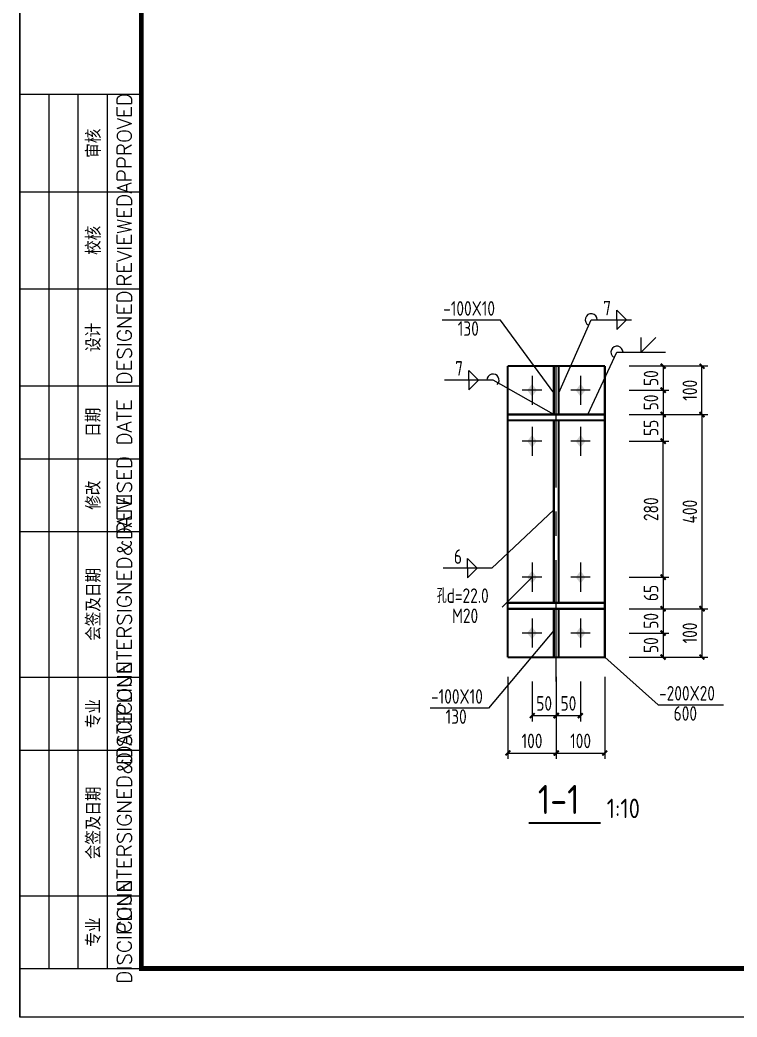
# Model space of a CAD drawing. Header units: millimetres. Extents: x 865490 to 879904, y 39442 to 44891.
# Drawn here: x 878833.4 to 878981, y 39450 to 39655.3 of the extents above; entities that cross this region are included whole.
import ezdxf
from ezdxf.enums import TextEntityAlignment as Align

# ---------------------------------------------------------------- set-up
doc = ezdxf.new("R2010")
doc.units = ezdxf.units.MM
doc.header["$LTSCALE"] = 1000
doc.header["$MEASUREMENT"] = 0
for name, pattern in [('2', [11.4, 9, -0.9, 0.6, -0.9]), ('CENTER', [2, 1.25, -0.25, 0.25, -0.25]), ('DOTE', [2.42, 2, -0.2, 0.02, -0.2])]:
    doc.linetypes.add(name, pattern=pattern)
for name, color, linetype in [('10', 7, 'Continuous'), ('1000', 2, 'Continuous'), ('20', 2, 'Continuous'), ('DIM', 7, 'Continuous'), ('DOTE', 1, 'DOTE'), ('中文', 7, 'Continuous'), ('尺寸标注', 7, 'Continuous'), ('焊缝标注', 3, 'Continuous'), ('螺栓孔标注', 253, 'Continuous'), ('轴线', 253, '2'), ('钢板标注', 253, 'Continuous')]:
    doc.layers.add(name, color=color, linetype=linetype)
doc.styles.add('ECEC_TK', font='txt_l.shx', dxfattribs={"bigfont": 'hztxt_l.shx'})
doc.styles.add('GBHZ', font='gbenor.shx', dxfattribs={"width": 0.9, "bigfont": 'gbcbig.shx'})
doc.dimstyles.new('Y10', dxfattribs={"dimscale": 0, "dimtxt": 3, "dimasz": 0.01, "dimexe": 1.2, "dimexo": 1, "dimgap": 1, "dimtad": 1, "dimdec": 0, "dimlfac": 10, "dimzin": 0, "dimdsep": 46, "dimtxsty": 'GBHZ', "dimblk1": 'DX', "dimblk2": 'DX', "dimsah": 1, "dimcen": 0.09, "dimdle": 1, "dimadec": 0, "dimazin": 0, "dimtfac": 1, "dimtdec": 0, "dimtix": 1, "dimtmove": 2, "dimatfit": 3, "dimldrblk": 'DX', "dimfxl": 0, "dimtolj": 1, "dimtzin": 0, "dimarcsym": 0})

# ---------------------------------------------------------------- blocks, each defined once
blk = doc.blocks.new('DX')
at = {"color": 0, "linetype": 'ByBlock', "const_width": 40}
blk.add_lwpolyline([(-54, -51), (46, 49)], dxfattribs=at)
blk = doc.blocks.new('*D745')
at = {"layer": 'Defpoints', "color": 0, "linetype": 'ByBlock', "transparency": 16777216}
for p in [(878958.1, 39584.06, -3), (878957.8, 39579.06, -3), (878965.8, 39579.06)]:
    blk.add_point(p, dxfattribs=at)
at = {"layer": 'DIM', "color": 0, "linetype": 'ByBlock', "lineweight": -2, "transparency": 16777216}
for p, q in [((878959.1, 39584.06), (878967, 39584.06)), ((878965.8, 39584.05), (878965.8, 39579.07)), ((878958.8, 39579.06), (878967, 39579.06))]:
    blk.add_line(p, q, dxfattribs=at)
at = {"layer": 'DIM', "color": 0, "linetype": 'ByBlock', "lineweight": -2, "transparency": 16777216, "xscale": 0.01, "yscale": 0.01, "zscale": 0.01}
for p, rotation in [((878965.8, 39584.06), 90), ((878965.8, 39579.06), 270)]:
    blk.add_blockref('DX', p, dxfattribs=dict(at, rotation=rotation))
at = {"layer": 'DIM', "color": 0, "linetype": 'ByBlock', "transparency": 16777216, "insert": (878963.3, 39581.56), "char_height": 3, "attachment_point": 5, "rotation": 90, "style": 'GBHZ'}
blk.add_mtext('\\A1;50', dxfattribs=at)
blk = doc.blocks.new('*D746')
at = {"layer": 'Defpoints', "color": 0, "linetype": 'ByBlock', "transparency": 16777216}
for p in [(878957.8, 39579.06, -3), (878957.8, 39574.06, -3), (878965.8, 39574.06)]:
    blk.add_point(p, dxfattribs=at)
at = {"layer": 'DIM', "color": 0, "linetype": 'ByBlock', "lineweight": -2, "transparency": 16777216}
for p, q in [((878958.8, 39579.06), (878967, 39579.06)), ((878965.8, 39579.05), (878965.8, 39574.07)), ((878958.8, 39574.06), (878967, 39574.06))]:
    blk.add_line(p, q, dxfattribs=at)
at = {"layer": 'DIM', "color": 0, "linetype": 'ByBlock', "lineweight": -2, "transparency": 16777216, "xscale": 0.01, "yscale": 0.01, "zscale": 0.01}
for p, rotation in [((878965.8, 39579.06), 90), ((878965.8, 39574.06), 270)]:
    blk.add_blockref('DX', p, dxfattribs=dict(at, rotation=rotation))
at = {"layer": 'DIM', "color": 0, "linetype": 'ByBlock', "transparency": 16777216, "insert": (878963.3, 39576.56), "char_height": 3, "attachment_point": 5, "rotation": 90, "style": 'GBHZ'}
blk.add_mtext('\\A1;50', dxfattribs=at)
blk = doc.blocks.new('*D747')
at = {"layer": 'Defpoints', "color": 0, "linetype": 'ByBlock', "transparency": 16777216}
for p in [(878957.8, 39574.06, -3), (878957.8, 39568.56), (878965.8, 39568.56)]:
    blk.add_point(p, dxfattribs=at)
at = {"layer": 'DIM', "color": 0, "linetype": 'ByBlock', "lineweight": -2, "transparency": 16777216}
for p, q in [((878958.8, 39574.06), (878967, 39574.06)), ((878965.8, 39574.05), (878965.8, 39568.57)), ((878958.8, 39568.56), (878967, 39568.56))]:
    blk.add_line(p, q, dxfattribs=at)
at = {"layer": 'DIM', "color": 0, "linetype": 'ByBlock', "lineweight": -2, "transparency": 16777216, "xscale": 0.01, "yscale": 0.01, "zscale": 0.01}
for p, rotation in [((878965.8, 39574.06), 90), ((878965.8, 39568.56), 270)]:
    blk.add_blockref('DX', p, dxfattribs=dict(at, rotation=rotation))
at = {"layer": 'DIM', "color": 0, "linetype": 'ByBlock', "transparency": 16777216, "insert": (878963.3, 39571.31), "char_height": 3, "attachment_point": 5, "rotation": 90, "style": 'GBHZ'}
blk.add_mtext('\\A1;55', dxfattribs=at)
blk = doc.blocks.new('*D748')
at = {"layer": 'Defpoints', "color": 0, "linetype": 'ByBlock', "transparency": 16777216}
for p in [(878957.8, 39540.56, -3), (878957.8, 39534.06, -3), (878965.8, 39534.06)]:
    blk.add_point(p, dxfattribs=at)
at = {"layer": 'DIM', "color": 0, "linetype": 'ByBlock', "lineweight": -2, "transparency": 16777216}
for p, q in [((878958.8, 39540.56), (878967, 39540.56)), ((878965.8, 39540.55), (878965.8, 39534.07)), ((878958.8, 39534.06), (878967, 39534.06))]:
    blk.add_line(p, q, dxfattribs=at)
at = {"layer": 'DIM', "color": 0, "linetype": 'ByBlock', "lineweight": -2, "transparency": 16777216, "xscale": 0.01, "yscale": 0.01, "zscale": 0.01}
for p, rotation in [((878965.8, 39540.56), 90), ((878965.8, 39534.06), 270)]:
    blk.add_blockref('DX', p, dxfattribs=dict(at, rotation=rotation))
at = {"layer": 'DIM', "color": 0, "linetype": 'ByBlock', "transparency": 16777216, "insert": (878963.3, 39537.31), "char_height": 3, "attachment_point": 5, "rotation": 90, "style": 'GBHZ'}
blk.add_mtext('\\A1;65', dxfattribs=at)
blk = doc.blocks.new('*D749')
at = {"layer": 'Defpoints', "color": 0, "linetype": 'ByBlock', "transparency": 16777216}
for p in [(878957.8, 39534.06, -3), (878957.8, 39529.06, -3), (878965.8, 39529.06)]:
    blk.add_point(p, dxfattribs=at)
at = {"layer": 'DIM', "color": 0, "linetype": 'ByBlock', "lineweight": -2, "transparency": 16777216}
for p, q in [((878958.8, 39534.06), (878967, 39534.06)), ((878965.8, 39534.05), (878965.8, 39529.07)), ((878958.8, 39529.06), (878967, 39529.06))]:
    blk.add_line(p, q, dxfattribs=at)
at = {"layer": 'DIM', "color": 0, "linetype": 'ByBlock', "lineweight": -2, "transparency": 16777216, "xscale": 0.01, "yscale": 0.01, "zscale": 0.01}
for p, rotation in [((878965.8, 39534.06), 90), ((878965.8, 39529.06), 270)]:
    blk.add_blockref('DX', p, dxfattribs=dict(at, rotation=rotation))
at = {"layer": 'DIM', "color": 0, "linetype": 'ByBlock', "transparency": 16777216, "insert": (878963.3, 39531.56), "char_height": 3, "attachment_point": 5, "rotation": 90, "style": 'GBHZ'}
blk.add_mtext('\\A1;50', dxfattribs=at)
blk = doc.blocks.new('*D750')
at = {"layer": 'Defpoints', "color": 0, "linetype": 'ByBlock', "transparency": 16777216}
for p in [(878957.8, 39529.06, -3), (878957.8, 39524.06, -3), (878965.8, 39524.06)]:
    blk.add_point(p, dxfattribs=at)
at = {"layer": 'DIM', "color": 0, "linetype": 'ByBlock', "lineweight": -2, "transparency": 16777216}
for p, q in [((878958.8, 39529.06), (878967, 39529.06)), ((878965.8, 39529.05), (878965.8, 39524.07)), ((878958.8, 39524.06), (878967, 39524.06))]:
    blk.add_line(p, q, dxfattribs=at)
at = {"layer": 'DIM', "color": 0, "linetype": 'ByBlock', "lineweight": -2, "transparency": 16777216, "xscale": 0.01, "yscale": 0.01, "zscale": 0.01}
for p, rotation in [((878965.8, 39529.06), 90), ((878965.8, 39524.06), 270)]:
    blk.add_blockref('DX', p, dxfattribs=dict(at, rotation=rotation))
at = {"layer": 'DIM', "color": 0, "linetype": 'ByBlock', "transparency": 16777216, "insert": (878963.3, 39526.56), "char_height": 3, "attachment_point": 5, "rotation": 90, "style": 'GBHZ'}
blk.add_mtext('\\A1;50', dxfattribs=at)
blk = doc.blocks.new('*D751')
at = {"layer": 'Defpoints', "color": 0, "linetype": 'ByBlock', "transparency": 16777216}
for p in [(878938.8, 39520.06, -3), (878943.8, 39520.06, -3), (878943.8, 39512.06)]:
    blk.add_point(p, dxfattribs=at)
at = {"layer": 'DIM', "color": 0, "linetype": 'ByBlock', "lineweight": -2, "transparency": 16777216}
for p, q in [((878938.8, 39519.06), (878938.8, 39510.86)), ((878943.8, 39519.06), (878943.8, 39510.86)), ((878938.81, 39512.06), (878943.79, 39512.06))]:
    blk.add_line(p, q, dxfattribs=at)
at = {"layer": 'DIM', "color": 0, "linetype": 'ByBlock', "lineweight": -2, "transparency": 16777216, "xscale": 0.01, "yscale": 0.01, "zscale": 0.01, "rotation": 180}
blk.add_blockref('DX', (878938.8, 39512.06), dxfattribs=at)
at = {"layer": 'DIM', "color": 0, "linetype": 'ByBlock', "lineweight": -2, "transparency": 16777216, "xscale": 0.01, "yscale": 0.01, "zscale": 0.01}
blk.add_blockref('DX', (878943.8, 39512.06), dxfattribs=at)
at = {"layer": 'DIM', "color": 0, "linetype": 'ByBlock', "transparency": 16777216, "insert": (878941.3, 39514.56), "char_height": 3, "attachment_point": 5, "style": 'GBHZ'}
blk.add_mtext('\\A1;50', dxfattribs=at)
blk = doc.blocks.new('*D752')
at = {"layer": 'Defpoints', "color": 0, "linetype": 'ByBlock', "transparency": 16777216}
for p in [(878943.8, 39520.06, -3), (878948.8, 39520.06, -3), (878948.8, 39512.06)]:
    blk.add_point(p, dxfattribs=at)
at = {"layer": 'DIM', "color": 0, "linetype": 'ByBlock', "lineweight": -2, "transparency": 16777216}
for p, q in [((878943.8, 39519.06), (878943.8, 39510.86)), ((878948.8, 39519.06), (878948.8, 39510.86)), ((878943.81, 39512.06), (878948.79, 39512.06))]:
    blk.add_line(p, q, dxfattribs=at)
at = {"layer": 'DIM', "color": 0, "linetype": 'ByBlock', "lineweight": -2, "transparency": 16777216, "xscale": 0.01, "yscale": 0.01, "zscale": 0.01, "rotation": 180}
blk.add_blockref('DX', (878943.8, 39512.06), dxfattribs=at)
at = {"layer": 'DIM', "color": 0, "linetype": 'ByBlock', "lineweight": -2, "transparency": 16777216, "xscale": 0.01, "yscale": 0.01, "zscale": 0.01}
blk.add_blockref('DX', (878948.8, 39512.06), dxfattribs=at)
at = {"layer": 'DIM', "color": 0, "linetype": 'ByBlock', "transparency": 16777216, "insert": (878946.3, 39514.56), "char_height": 3, "attachment_point": 5, "style": 'GBHZ'}
blk.add_mtext('\\A1;50', dxfattribs=at)
blk = doc.blocks.new('*D753')
at = {"layer": 'Defpoints', "color": 0, "linetype": 'ByBlock', "transparency": 16777216}
for p in [(878933.8, 39521.06, -3), (878943.8, 39521.06, -3), (878943.8, 39504.33)]:
    blk.add_point(p, dxfattribs=at)
at = {"layer": 'DIM', "color": 0, "linetype": 'ByBlock', "lineweight": -2, "transparency": 16777216}
for p, q in [((878933.8, 39520.06), (878933.8, 39503.13)), ((878943.8, 39520.06), (878943.8, 39503.13)), ((878933.81, 39504.33), (878943.79, 39504.33))]:
    blk.add_line(p, q, dxfattribs=at)
at = {"layer": 'DIM', "color": 0, "linetype": 'ByBlock', "lineweight": -2, "transparency": 16777216, "xscale": 0.01, "yscale": 0.01, "zscale": 0.01, "rotation": 180}
blk.add_blockref('DX', (878933.8, 39504.33), dxfattribs=at)
at = {"layer": 'DIM', "color": 0, "linetype": 'ByBlock', "lineweight": -2, "transparency": 16777216, "xscale": 0.01, "yscale": 0.01, "zscale": 0.01}
blk.add_blockref('DX', (878943.8, 39504.33), dxfattribs=at)
at = {"layer": 'DIM', "color": 0, "linetype": 'ByBlock', "transparency": 16777216, "insert": (878938.8, 39506.83), "char_height": 3, "attachment_point": 5, "style": 'GBHZ'}
blk.add_mtext('\\A1;100', dxfattribs=at)
blk = doc.blocks.new('*D754')
at = {"layer": 'Defpoints', "color": 0, "linetype": 'ByBlock', "transparency": 16777216}
for p in [(878943.8, 39521.06, -3), (878953.8, 39521.06, -3), (878953.8, 39504.33)]:
    blk.add_point(p, dxfattribs=at)
at = {"layer": 'DIM', "color": 0, "linetype": 'ByBlock', "lineweight": -2, "transparency": 16777216}
for p, q in [((878943.8, 39520.06), (878943.8, 39503.13)), ((878953.8, 39520.06), (878953.8, 39503.13)), ((878943.81, 39504.33), (878953.79, 39504.33))]:
    blk.add_line(p, q, dxfattribs=at)
at = {"layer": 'DIM', "color": 0, "linetype": 'ByBlock', "lineweight": -2, "transparency": 16777216, "xscale": 0.01, "yscale": 0.01, "zscale": 0.01, "rotation": 180}
blk.add_blockref('DX', (878943.8, 39504.33), dxfattribs=at)
at = {"layer": 'DIM', "color": 0, "linetype": 'ByBlock', "lineweight": -2, "transparency": 16777216, "xscale": 0.01, "yscale": 0.01, "zscale": 0.01}
blk.add_blockref('DX', (878953.8, 39504.33), dxfattribs=at)
at = {"layer": 'DIM', "color": 0, "linetype": 'ByBlock', "transparency": 16777216, "insert": (878948.8, 39506.83), "char_height": 3, "attachment_point": 5, "style": 'GBHZ'}
blk.add_mtext('\\A1;100', dxfattribs=at)
blk = doc.blocks.new('*D755')
at = {"layer": 'Defpoints', "color": 0, "linetype": 'ByBlock', "transparency": 16777216}
for p in [(878965.8, 39574.06, -3), (878957.8, 39534.06, -3), (878973.8, 39534.06)]:
    blk.add_point(p, dxfattribs=at)
at = {"layer": 'DIM', "color": 0, "linetype": 'ByBlock', "lineweight": -2, "transparency": 16777216}
for p, q in [((878966.8, 39574.06), (878975, 39574.06)), ((878973.8, 39574.05), (878973.8, 39534.07)), ((878958.8, 39534.06), (878975, 39534.06))]:
    blk.add_line(p, q, dxfattribs=at)
at = {"layer": 'DIM', "color": 0, "linetype": 'ByBlock', "lineweight": -2, "transparency": 16777216, "xscale": 0.01, "yscale": 0.01, "zscale": 0.01}
for p, rotation in [((878973.8, 39574.06), 90), ((878973.8, 39534.06), 270)]:
    blk.add_blockref('DX', p, dxfattribs=dict(at, rotation=rotation))
at = {"layer": 'DIM', "color": 0, "linetype": 'ByBlock', "transparency": 16777216, "insert": (878971.3, 39554.06), "char_height": 3, "attachment_point": 5, "rotation": 90, "style": 'GBHZ'}
blk.add_mtext('\\A1;400', dxfattribs=at)
blk = doc.blocks.new('*D756')
at = {"layer": 'Defpoints', "color": 0, "linetype": 'ByBlock', "transparency": 16777216}
for p in [(878958.8, 39534.06), (878959.8, 39524.06), (878973.8, 39524.06)]:
    blk.add_point(p, dxfattribs=at)
at = {"layer": 'DIM', "color": 0, "linetype": 'ByBlock', "lineweight": -2, "transparency": 16777216}
for p, q in [((878959.8, 39534.06), (878975, 39534.06)), ((878973.8, 39534.05), (878973.8, 39524.07)), ((878960.8, 39524.06), (878975, 39524.06))]:
    blk.add_line(p, q, dxfattribs=at)
at = {"layer": 'DIM', "color": 0, "linetype": 'ByBlock', "lineweight": -2, "transparency": 16777216, "xscale": 0.01, "yscale": 0.01, "zscale": 0.01}
for p, rotation in [((878973.8, 39534.06), 90), ((878973.8, 39524.06), 270)]:
    blk.add_blockref('DX', p, dxfattribs=dict(at, rotation=rotation))
at = {"layer": 'DIM', "color": 0, "linetype": 'ByBlock', "transparency": 16777216, "insert": (878971.3, 39529.06), "char_height": 3, "attachment_point": 5, "rotation": 90, "style": 'GBHZ'}
blk.add_mtext('\\A1;100', dxfattribs=at)
blk = doc.blocks.new('*D757')
at = {"layer": 'Defpoints', "color": 0, "linetype": 'ByBlock', "transparency": 16777216}
for p in [(878957.8, 39584.06, -3), (878973.8, 39584.06), (878958.8, 39574.06)]:
    blk.add_point(p, dxfattribs=at)
at = {"layer": 'DIM', "color": 0, "linetype": 'ByBlock', "lineweight": -2, "transparency": 16777216}
for p, q in [((878958.8, 39584.06), (878975, 39584.06)), ((878973.8, 39574.07), (878973.8, 39584.05)), ((878959.8, 39574.06), (878975, 39574.06))]:
    blk.add_line(p, q, dxfattribs=at)
at = {"layer": 'DIM', "color": 0, "linetype": 'ByBlock', "lineweight": -2, "transparency": 16777216, "xscale": 0.01, "yscale": 0.01, "zscale": 0.01}
for p, rotation in [((878973.8, 39584.06), 90), ((878973.8, 39574.06), 270)]:
    blk.add_blockref('DX', p, dxfattribs=dict(at, rotation=rotation))
at = {"layer": 'DIM', "color": 0, "linetype": 'ByBlock', "transparency": 16777216, "insert": (878971.3, 39579.06), "char_height": 3, "attachment_point": 5, "rotation": 90, "style": 'GBHZ'}
blk.add_mtext('\\A1;100', dxfattribs=at)
blk = doc.blocks.new('*D758')
at = {"layer": 'Defpoints', "color": 0, "linetype": 'ByBlock', "transparency": 16777216}
for p in [(878957.8, 39568.56), (878965.8, 39568.56), (878957.8, 39540.56)]:
    blk.add_point(p, dxfattribs=at)
at = {"layer": 'DIM', "color": 0, "linetype": 'ByBlock', "lineweight": -2, "transparency": 16777216}
for p, q in [((878958.8, 39568.56), (878967, 39568.56)), ((878965.8, 39540.57), (878965.8, 39568.55)), ((878958.8, 39540.56), (878967, 39540.56))]:
    blk.add_line(p, q, dxfattribs=at)
at = {"layer": 'DIM', "color": 0, "linetype": 'ByBlock', "lineweight": -2, "transparency": 16777216, "xscale": 0.01, "yscale": 0.01, "zscale": 0.01}
for p, rotation in [((878965.8, 39568.56), 90), ((878965.8, 39540.56), 270)]:
    blk.add_blockref('DX', p, dxfattribs=dict(at, rotation=rotation))
at = {"layer": 'DIM', "color": 0, "linetype": 'ByBlock', "transparency": 16777216, "insert": (878963.3, 39554.56), "char_height": 3, "attachment_point": 5, "rotation": 90, "style": 'GBHZ'}
blk.add_mtext('\\A1;280', dxfattribs=at)

msp = doc.modelspace()

# ---------------------------------------------------------------- linework, layer by layer
for p, q in [((878833.354, 39449.955), (878833.354, 40043.955)), ((878833.354, 40043.955), (878833.354, 39449.955)), ((878839.354, 39459.955), (878839.354, 39639.955)), ((878845.354, 39459.955), (878845.354, 39639.955)), ((878851.354, 39459.955), (878851.354, 39639.955)), ((878833.354, 39619.955), (878858.354, 39619.955)), ((878833.354, 39599.955), (878858.354, 39599.955)), ((878833.354, 39579.955), (878858.354, 39579.955)), ((878833.354, 39564.955), (878858.354, 39564.955)), ((878833.354, 39549.955), (878858.354, 39549.955)), ((878833.354, 39519.955), (878858.354, 39519.955)), ((878833.354, 39504.955), (878858.354, 39504.955)), ((878833.354, 39474.955), (878858.354, 39474.955)), ((879884.604, 39449.955), (878833.354, 39449.955))]:
    msp.add_line(p, q)
at = {"color": 0, "const_width": 1}
msp.add_lwpolyline([(879874.604, 39459.955), (878858.354, 39459.955), (878858.354, 40033.955), (879874.604, 40033.955)], close=True, dxfattribs=at)
msp.add_lwpolyline([(878833.354, 39639.955), (878833.354, 39459.955), (878858.354, 39459.955), (878858.354, 39639.955)], close=True)
at = {"layer": '10', "color": 253}
for p, q in [((878938.798, 39582.058, -3), (878938.798, 39576.058, -3)), ((878948.798, 39582.058, -3), (878948.798, 39576.058, -3)), ((878940.798, 39579.058, -3), (878936.798, 39579.058, -3)), ((878950.798, 39579.058, -3), (878946.798, 39579.058, -3)), ((878938.798, 39571.558, -3), (878938.798, 39565.558, -3)), ((878948.798, 39571.558, -3), (878948.798, 39565.558, -3)), ((878940.798, 39568.558, -3), (878936.798, 39568.558, -3)), ((878950.798, 39568.558, -3), (878946.798, 39568.558, -3)), ((878938.798, 39543.558, -3), (878938.798, 39537.558, -3)), ((878948.798, 39543.558, -3), (878948.798, 39537.558, -3)), ((878940.798, 39540.558, -3), (878936.798, 39540.558, -3)), ((878950.798, 39540.558, -3), (878946.798, 39540.558, -3)), ((878938.798, 39532.058, -3), (878938.798, 39526.058, -3)), ((878948.798, 39532.058, -3), (878948.798, 39526.058, -3)), ((878940.798, 39529.058, -3), (878936.798, 39529.058, -3)), ((878950.798, 39529.058, -3), (878946.798, 39529.058, -3))]:
    msp.add_line(p, q, dxfattribs=at)
at = {"layer": '10', "const_width": 0.45}
msp.add_lwpolyline([(878938.086, 39489.914), (878952.95, 39489.914)], dxfattribs=at)
at = {"layer": '10'}
for points in [[(878938.798, 39580.358, -3), (878937.798, 39579.058, -3), (878939.798, 39579.058, -3), (878938.798, 39577.758, -3)], [(878948.798, 39580.358, -3), (878947.798, 39579.058, -3), (878949.798, 39579.058, -3), (878948.798, 39577.758, -3)], [(878938.798, 39569.858, -3), (878937.798, 39568.558, -3), (878939.798, 39568.558, -3), (878938.798, 39567.258, -3)], [(878948.798, 39569.858, -3), (878947.798, 39568.558, -3), (878949.798, 39568.558, -3), (878948.798, 39567.258, -3)], [(878938.798, 39541.858, -3), (878937.798, 39540.558, -3), (878939.798, 39540.558, -3), (878938.798, 39539.258, -3)], [(878948.798, 39541.858, -3), (878947.798, 39540.558, -3), (878949.798, 39540.558, -3), (878948.798, 39539.258, -3)], [(878938.798, 39530.358, -3), (878937.798, 39529.058, -3), (878939.798, 39529.058, -3), (878938.798, 39527.758, -3)], [(878948.798, 39530.358, -3), (878947.798, 39529.058, -3), (878949.798, 39529.058, -3), (878948.798, 39527.758, -3)]]:
    msp.add_solid(points, dxfattribs=at)
at = {"layer": '1000', "const_width": 0.45, "elevation": -3}
for points in [[(878953.798, 39584.058), (878933.798, 39584.058)], [(878933.798, 39584.058), (878933.798, 39524.058)], [(878943.298, 39584.058), (878943.298, 39574.058)], [(878944.298, 39574.058), (878944.298, 39584.058)], [(878953.798, 39524.058), (878953.798, 39584.058)], [(878943.298, 39524.058), (878943.298, 39534.058)], [(878944.298, 39534.058), (878944.298, 39524.058)], [(878933.798, 39524.058), (878953.798, 39524.058)]]:
    msp.add_lwpolyline(points, dxfattribs=at)
at = {"layer": '20', "const_width": 0.3, "elevation": -3}
for points in [[(878933.798, 39570.558), (878933.798, 39569.558)], [(878953.798, 39570.558), (878953.798, 39569.558)]]:
    msp.add_lwpolyline(points, dxfattribs=at)
at = {"layer": 'DOTE', "linetype": 'CENTER', "ltscale": 0.02}
msp.add_line((878943.798, 39519.058, -3), (878943.798, 39589.058, -3), dxfattribs=at)
at = {"layer": '尺寸标注', "color": 3, "const_width": 0.45, "elevation": -3}
for points in [[(878953.798, 39574.058), (878933.798, 39574.058)], [(878933.798, 39572.858), (878953.798, 39572.858)], [(878943.298, 39535.258), (878943.298, 39572.858)], [(878944.298, 39535.258), (878944.298, 39572.858)], [(878953.798, 39535.258), (878933.798, 39535.258)], [(878933.798, 39534.058), (878953.798, 39534.058)]]:
    msp.add_lwpolyline(points, dxfattribs=at)
at = {"layer": '焊缝标注'}
for p, q in [((878956.259, 39595.58, -3), (878958.259, 39593.58, -3)), ((878956.259, 39593.58, -3), (878956.259, 39595.58, -3)), ((878944.298, 39578.558, -3), (878950.992, 39593.58, -3)), ((878950.992, 39593.58, -3), (878959.259, 39593.58, -3)), ((878956.259, 39591.58, -3), (878958.259, 39593.58, -3)), ((878956.259, 39593.58, -3), (878956.259, 39591.58, -3)), ((878961.286, 39586.904, -3), (878961.286, 39589.904, -3)), ((878961.286, 39586.904, -3), (878964.286, 39589.904, -3)), ((878950.298, 39574.058, -3), (878956.286, 39586.904, -3)), ((878956.286, 39586.904, -3), (878966.286, 39586.904, -3)), ((878927.77, 39581.158, -3), (878925.77, 39583.158, -3)), ((878925.77, 39581.158, -3), (878925.77, 39583.158, -3)), ((878930.77, 39581.158, -3), (878920.77, 39581.158, -3)), ((878927.77, 39581.158, -3), (878925.77, 39579.158, -3)), ((878925.77, 39581.158, -3), (878925.77, 39579.158, -3)), ((878943.298, 39574.058, -3), (878930.77, 39581.158, -3)), ((878943.298, 39554.421, -3), (878930.52, 39542.407, -3)), ((878927.52, 39542.407, -3), (878925.52, 39544.407, -3)), ((878925.52, 39542.407, -3), (878925.52, 39544.407, -3)), ((878930.52, 39542.407, -3), (878920.52, 39542.407, -3)), ((878927.52, 39542.407, -3), (878925.52, 39540.407, -3)), ((878925.52, 39542.407, -3), (878925.52, 39540.407, -3))]:
    msp.add_line(p, q, dxfattribs=at)
for centre, start, end in [((878950.992, 39593.58, -3), 0, 245.25041), ((878956.286, 39586.904, -3), 0, 235.48873), ((878930.77, 39581.158, -3), 314.93155, 180.00001)]:
    msp.add_arc(centre, 1.25, start, end, dxfattribs=at)
at = {"layer": '螺栓孔标注'}
msp.add_line((878938.798, 39540.558, -3), (878932.622, 39534.356, -3), dxfattribs=at)
at = {"layer": '螺栓孔标注', "const_width": 0.1, "elevation": -3}
msp.add_lwpolyline([(878938.848, 39540.558, 1), (878938.748, 39540.558, 1), (878938.848, 39540.558, 1)], format="xyb", close=True, dxfattribs=at)
at = {"layer": '钢板标注'}
for p, q in [((878932.304, 39593.519, -3), (878920.304, 39593.519, -3)), ((878943.298, 39578.558, -3), (878932.304, 39593.519, -3)), ((878943.298, 39529.558, -3), (878929.804, 39513.597, -3)), ((878953.798, 39524.058, -3), (878964.759, 39514.243, -3)), ((878964.759, 39514.243, -3), (878978.256, 39514.243, -3)), ((878929.804, 39513.597, -3), (878917.804, 39513.597, -3))]:
    msp.add_line(p, q, dxfattribs=at)
at = {"layer": '钢板标注', "const_width": 0.1, "elevation": -3}
for points in [[(878943.348, 39578.558, 1), (878943.248, 39578.558, 1), (878943.348, 39578.558, 1)], [(878943.348, 39529.558, -1), (878943.248, 39529.558, -1), (878943.348, 39529.558, -1)], [(878953.848, 39524.058, 1), (878953.748, 39524.058, 1), (878953.848, 39524.058, 1)]]:
    msp.add_lwpolyline(points, format="xyb", close=True, dxfattribs=at)

# ---------------------------------------------------------------- texts
at = {"style": 'ECEC_TK'}
for s, p in [('APPROVED', (878854.854, 39629.955)), ('审核', (878848.354, 39629.955)), ('REVIEWED', (878854.854, 39609.955)), ('校核', (878848.354, 39609.955)), ('DESIGNED', (878854.854, 39589.955)), ('设计', (878848.354, 39589.955)), ('DATE', (878854.854, 39572.455)), ('日期', (878848.354, 39572.455)), ('REVISED', (878854.854, 39557.455)), ('修改', (878848.354, 39557.455)), ('COUNTERSIGNED&DATE', (878854.854, 39534.955)), ('会签及日期', (878848.354, 39534.955)), ('DISCIPLINE', (878854.854, 39512.455)), ('专业', (878848.354, 39512.455)), ('COUNTERSIGNED&DATE', (878854.854, 39489.955)), ('会签及日期', (878848.354, 39489.955)), ('DISCIPLINE', (878854.854, 39467.455)), ('专业', (878848.354, 39467.455))]:
    msp.add_text(s, height=3, rotation=90, dxfattribs=at).set_placement(p, align=Align.MIDDLE)
at = {"layer": '中文', "style": 'GBHZ'}
msp.add_text('1:10', height=4, dxfattribs=at).set_placement((878954.175, 39490.93, -0.009))
at = {"layer": '焊缝标注', "style": 'GBHZ', "width": 0.9}
for s, p in [('7', (878953.459, 39594.48, -3)), ('7', (878922.97, 39582.058, -3)), ('6', (878922.72, 39543.307, -3))]:
    msp.add_text(s, height=3, dxfattribs=at).set_placement(p)
at = {"layer": '螺栓孔标注', "style": 'GBHZ', "width": 0.9}
for s, p in [('孔d=22.0', (878919.2, 39535.256, -3)), ('M20', (878922.322, 39531.106, -3))]:
    msp.add_text(s, height=3, dxfattribs=at).set_placement(p)
at = {"layer": '轴线', "color": 61, "linetype": 'ByBlock', "style": 'GBHZ'}
msp.add_text('1-1', height=6, dxfattribs=at).set_placement((878939.996, 39491.769))
at = {"layer": '钢板标注', "style": 'GBHZ', "width": 0.9}
for s, p in [('-100X10', (878920.504, 39594.419, -3)), ('130', (878923.504, 39590.269, -3)), ('-200X20', (878964.959, 39515.143, -3)), ('-100X10', (878918.004, 39514.497, -3)), ('600', (878967.959, 39510.993, -3)), ('130', (878921.004, 39510.347, -3))]:
    msp.add_text(s, height=3, dxfattribs=at).set_placement(p)

# ---------------------------------------------------------------- dimensions: what is measured, and where the dimension line sits
at = {"layer": 'DIM', "color": 2, "linetype": 'ByBlock'}
for base, p1, p2, angle, picture, middle in [((878973.798, 39584.058), (878958.798, 39574.058), (878957.798, 39584.058, -3), 270, '*D757', (878971.298, 39579.058)), ((878965.798, 39579.058), (878958.102, 39584.058, -3), (878957.798, 39579.058, -3), 90, '*D745', (878963.298, 39581.558)), ((878965.798, 39574.058), (878957.798, 39579.058, -3), (878957.798, 39574.058, -3), 90, '*D746', (878963.298, 39576.558)), ((878965.798, 39568.558), (878957.798, 39574.058, -3), (878957.798, 39568.558), 90, '*D747', (878963.298, 39571.308)), ((878973.798, 39534.058), (878965.798, 39574.058, -3), (878957.798, 39534.058, -3), 90, '*D755', (878971.298, 39554.058)), ((878965.798, 39568.558), (878957.798, 39540.557), (878957.798, 39568.558), 270, '*D758', (878963.298, 39554.558)), ((878965.798, 39534.058), (878957.798, 39540.558, -3), (878957.798, 39534.058, -3), 90, '*D748', (878963.298, 39537.308)), ((878965.798, 39529.058), (878957.798, 39534.058, -3), (878957.798, 39529.058, -3), 90, '*D749', (878963.298, 39531.558)), ((878973.798, 39524.058), (878958.798, 39534.058), (878959.798, 39524.058), 90, '*D756', (878971.298, 39529.058)), ((878965.798, 39524.058), (878957.798, 39529.058, -3), (878957.798, 39524.058, -3), 90, '*D750', (878963.298, 39526.558))]:
    dim = msp.add_linear_dim(base=base, p1=p1, p2=p2, angle=angle, dimstyle='Y10', override={"dimscale": 1}, dxfattribs=at)
    dim.commit()
    dim.dimension.update_dxf_attribs({"geometry": picture, "text_midpoint": middle})
for base, p1, p2, picture, middle in [((878943.798, 39504.331), (878933.798, 39521.058, -3), (878943.798, 39521.058, -3), '*D753', (878938.798, 39506.831)), ((878943.798, 39512.058), (878938.798, 39520.058, -3), (878943.798, 39520.058, -3), '*D751', (878941.298, 39514.558)), ((878953.798, 39504.331), (878943.798, 39521.058, -3), (878953.798, 39521.058, -3), '*D754', (878948.798, 39506.831)), ((878948.798, 39512.058), (878943.798, 39520.058, -3), (878948.798, 39520.058, -3), '*D752', (878946.298, 39514.558))]:
    dim = msp.add_linear_dim(base=base, p1=p1, p2=p2, dimstyle='Y10', override={"dimscale": 1}, dxfattribs=at)
    dim.commit()
    dim.dimension.update_dxf_attribs({"geometry": picture, "text_midpoint": middle})

doc.saveas('drawing.dxf')
